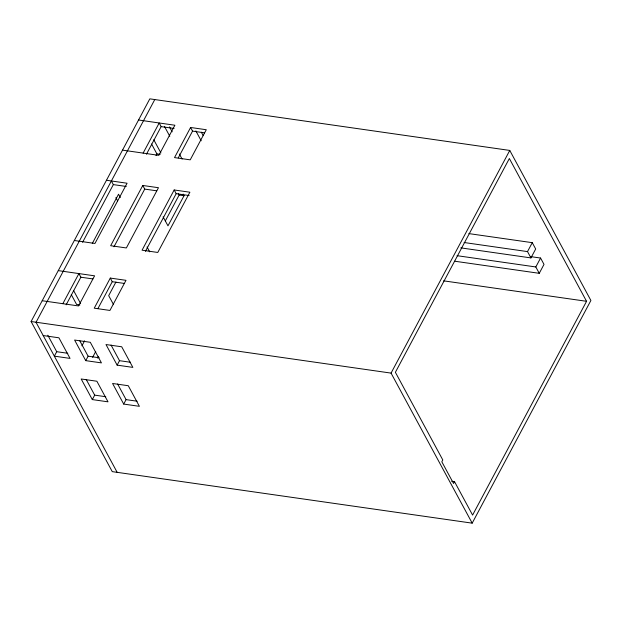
<?xml version="1.0" encoding="UTF-8"?>
<svg xmlns="http://www.w3.org/2000/svg" width="622" height="622" viewBox="0 0 622 622"><rect width="100%" height="100%" fill="white"/><g stroke="black" fill="none" stroke-linecap="round" stroke-linejoin="round"><path stroke-width="0.93" d="M106.471 180.263L149.809 98.844L509.768 150.431L590.9 300.48L472.191 523.156L112.271 471.639L31.1 321.52L106.471 180.263L127.075 183.226L94.956 243.466L74.352 240.496M117.169 472.339L36.037 322.297L154.754 99.621M82.578 242.3L113.336 184.61L111.377 180.979M92.305 243.435L118.538 194.227L120.326 197.524M62.845 303.699L78.901 273.587L94.598 275.826L78.543 305.946L42.234 300.729M143.13 153.105L159.193 122.985L174.891 125.232L158.828 155.352L122.526 150.135M66.142 304.819L80.868 277.21L78.901 273.587L58.297 270.617M146.434 154.225L161.152 126.616L159.193 122.985L138.574 119.999M156.005 155.562L156.899 153.891L151.55 144.001M142.772 185.473L110.662 245.713L126.359 247.96L158.47 187.72L142.772 185.473L144.732 189.104L156.736 190.822M47.808 335.219L56.719 351.694L54.339 356.149L70.045 358.396L58.903 337.8L43.206 335.553M113.974 246.794L144.732 189.104M110.296 278.073L94.241 308.193L109.939 310.44L125.994 280.32L110.296 278.073L112.263 281.704L124.268 283.422M190.589 127.479L174.525 157.599L190.223 159.846L206.286 129.726L190.589 127.479L192.548 131.11L204.552 132.828M97.988 308.481L112.263 281.704M178.273 157.879L192.548 131.11M81.925 345.84L84.6 340.817M115.925 282.061L108.687 295.637L113.577 304.687M174.168 189.967L142.057 250.207L157.77 252.454L189.881 192.214L174.168 189.967L176.174 193.675L189.119 195.526M85.743 360.643L74.601 340.047L90.299 342.294L101.44 362.89L85.743 360.643L88.114 356.188L79.647 340.537M145.416 251.366L176.174 193.675M92.608 357.339L95.734 351.477M165.312 220.958L179.136 195.02L178.25 193.38M97.506 358.039L98.4 356.367M183.148 194.08L184.034 195.728L167.979 225.84L163.088 216.798M92.313 399.581L81.179 378.985L96.876 381.232L108.01 401.828L92.313 399.581L94.684 395.133L86.225 379.482M117.138 365.137L105.997 344.541L121.718 346.788L132.851 367.384L117.138 365.137L119.51 360.682L111.043 345.031M123.708 404.075L112.574 383.479L128.272 385.726L139.406 406.322L123.708 404.075L126.079 399.627L117.62 383.976M472.191 523.156L391.059 373.107L509.768 150.431M532.269 242.673L535.682 248.994L530.931 257.912L527.51 251.599L532.269 242.673L468.856 233.6M540.572 258.037L544.009 264.389L539.251 273.315L535.822 266.962L540.572 258.037L530.97 256.668M454.534 481.669L453.562 483.496L441.822 461.781L442.794 459.953L395.39 372.29L509.356 158.517L586.562 301.305L472.596 515.078L454.534 481.669L451.665 481.265M161.152 126.616L174.082 128.466M156.899 153.891L160.165 154.357M113.336 184.61L126.266 186.46M179.136 195.02L184.034 195.728M464.098 242.518L527.51 251.599M460.785 247.875L530.931 257.912M457.03 255.681L535.822 266.962M454.698 261.209L539.251 273.315M443.595 280.841L586.562 301.305M80.868 277.21L92.872 278.928M79.88 304.959L76.615 304.492L71.266 294.595M391.059 373.107L31.1 321.52M56.719 351.694L67.798 353.28M88.114 356.188L99.193 357.774M119.51 360.682L130.597 362.276M94.684 395.133L105.763 396.719M126.079 399.627L137.159 401.213M201.334 132.198L203.114 135.495M195.844 130.884L201.186 140.766M169.495 126.88L172.162 131.825M164.449 126.39L169.79 136.272M179.361 153.976L182.098 159.045M153.774 139.756L160.904 152.942M147.033 246.918L149.7 251.848M115.871 197.648L117.651 200.945M73.489 290.357L80.619 303.544"/></g></svg>
